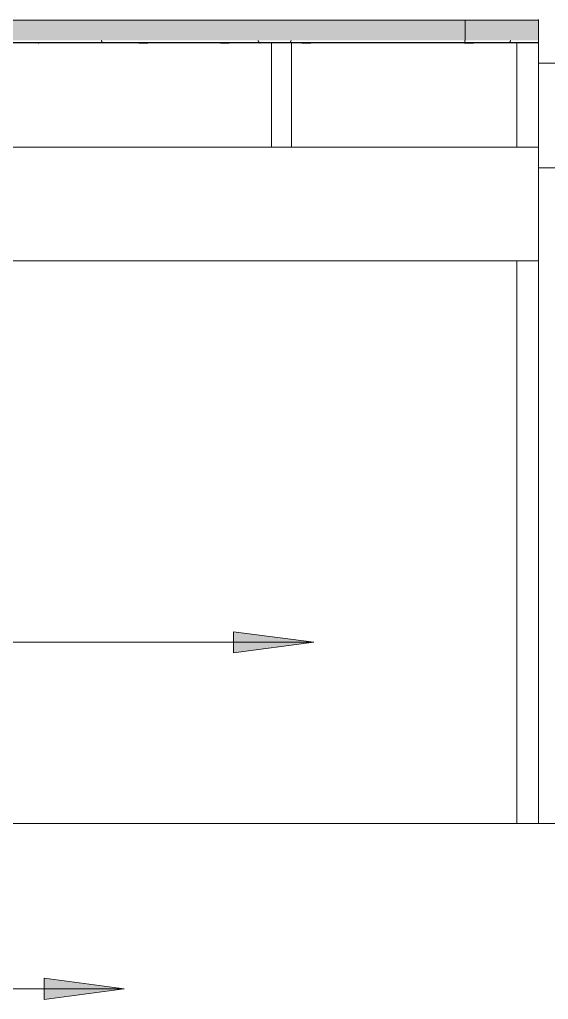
# Model space of a CAD drawing. Header units: millimetres. Extents: x -35517 to 139323, y -3702 to 5999.
# Drawn here: x 107900 to 109879, y -383 to 3282 of the extents above; entities that cross this region are included whole.
import ezdxf

# ---------------------------------------------------------------- set-up
doc = ezdxf.new("R2010")
doc.units = ezdxf.units.MM
for name, color, linetype, lineweight in [('A-GENM', 13, 'Continuous', 5), ('A-ROOF-OTLN', 132, 'Continuous', 5), ('A-ROOF-PATT', 132, 'Continuous', 9), ('A-WALL', 113, 'Continuous', 9), ('G-ANNO-TEXT', 231, 'Continuous', 5), ('I-WALL', 2, 'Continuous', 9), ('S-COLS', 52, 'Continuous', 5)]:
    doc.layers.add(name, color=color, linetype=linetype, lineweight=lineweight)

# ---------------------------------------------------------------- blocks, each defined once
blk = doc.blocks.new('FP_607-GENERAL EAST ELEVATION')
at = {"layer": 'A-ROOF-OTLN'}
blk.add_line((-1891.8, 3195), (1265.5, 3195), dxfattribs=at)
at = {"layer": 'A-ROOF-PATT', "lineweight": 5}
for p, q in [((-1898.5, 3197), (1265.5, 3197)), ((-606.1, 3193.9), (-606.2, 3193.8)), ((-605.9, 3193.9), (-606.1, 3193.9)), ((-605.7, 3193.9), (-605.9, 3193.9)), ((-605.5, 3194), (-605.7, 3193.9)), ((-605.4, 3194), (-605.5, 3194)), ((-605.2, 3194.1), (-605.4, 3194)), ((-605, 3194.2), (-605.2, 3194.1)), ((-604.8, 3194.3), (-605, 3194.2)), ((-604.6, 3194.4), (-604.8, 3194.3)), ((-370.2, 3204.1), (-370.4, 3204.5)), ((-370, 3203.8), (-370.2, 3204.1)), ((-369.9, 3203.4), (-370, 3203.8)), ((-369.7, 3203.1), (-369.9, 3203.4)), ((-369.5, 3202.7), (-369.7, 3203.1)), ((-369.3, 3202.3), (-369.5, 3202.7)), ((-369.1, 3202), (-369.3, 3202.3)), ((-368.9, 3201.6), (-369.1, 3202)), ((-368.7, 3201.3), (-368.9, 3201.6)), ((-368.5, 3200.9), (-368.7, 3201.3)), ((-368.4, 3200.6), (-368.5, 3200.9)), ((-368.2, 3200.3), (-368.4, 3200.6)), ((-368, 3199.9), (-368.2, 3200.3)), ((-367.8, 3199.6), (-368, 3199.9)), ((-367.6, 3199.3), (-367.8, 3199.6)), ((-367.4, 3199), (-367.6, 3199.3)), ((-367.2, 3198.7), (-367.4, 3199)), ((-367.1, 3198.4), (-367.2, 3198.7)), ((-366.9, 3198.1), (-367.1, 3198.4)), ((-366.7, 3197.8), (-366.9, 3198.1)), ((-366.5, 3197.5), (-366.7, 3197.8)), ((-366.3, 3197.2), (-366.5, 3197.5)), ((-366.1, 3197), (-366.3, 3197.2)), ((-365.9, 3196.7), (-366.1, 3197)), ((-365.7, 3196.5), (-365.9, 3196.7)), ((-365.6, 3196.2), (-365.7, 3196.5)), ((-365.4, 3196), (-365.6, 3196.2)), ((-365.2, 3195.8), (-365.4, 3196)), ((-365, 3195.6), (-365.2, 3195.8)), ((-364.8, 3195.4), (-365, 3195.6)), ((-364.6, 3195.2), (-364.8, 3195.4)), ((-364.4, 3195.1), (-364.6, 3195.2)), ((-364.3, 3194.9), (-364.4, 3195.1)), ((-229.6, 3194), (-196.1, 3194)), ((75.2, 3194), (108.7, 3194)), ((216.4, 3204.1), (216.2, 3204.5)), ((216.6, 3203.8), (216.4, 3204.1)), ((216.8, 3203.4), (216.6, 3203.8)), ((216.9, 3203), (216.8, 3203.4)), ((217.1, 3202.6), (216.9, 3203)), ((217.3, 3202.3), (217.1, 3202.6)), ((217.5, 3201.9), (217.3, 3202.3)), ((217.7, 3201.6), (217.5, 3201.9)), ((217.9, 3201.2), (217.7, 3201.6)), ((218.1, 3200.9), (217.9, 3201.2)), ((218.3, 3200.5), (218.1, 3200.9)), ((218.5, 3200.2), (218.3, 3200.5)), ((218.7, 3199.8), (218.5, 3200.2)), ((218.9, 3199.5), (218.7, 3199.8)), ((219, 3199.2), (218.9, 3199.5)), ((219.2, 3198.8), (219, 3199.2)), ((219.4, 3198.5), (219.2, 3198.8)), ((219.6, 3198.2), (219.4, 3198.5)), ((219.8, 3197.9), (219.6, 3198.2)), ((220, 3197.6), (219.8, 3197.9)), ((220.2, 3197.4), (220, 3197.6)), ((220.4, 3197.1), (220.2, 3197.4)), ((220.6, 3196.8), (220.4, 3197.1)), ((220.8, 3196.6), (220.6, 3196.8)), ((221, 3196.3), (220.8, 3196.6)), ((221.2, 3196.1), (221, 3196.3)), ((221.3, 3195.9), (221.2, 3196.1)), ((221.5, 3195.7), (221.3, 3195.9)), ((221.7, 3195.5), (221.5, 3195.7)), ((221.9, 3195.3), (221.7, 3195.5)), ((222.1, 3195.1), (221.9, 3195.3)), ((222.3, 3194.9), (222.1, 3195.1)), ((222.5, 3194.8), (222.3, 3194.9)), ((222.7, 3194.6), (222.5, 3194.8)), ((222.9, 3194.5), (222.7, 3194.6)), ((223.1, 3194.4), (222.9, 3194.5)), ((223.3, 3194.2), (223.1, 3194.4)), ((223.5, 3194.2), (223.3, 3194.2)), ((223.6, 3194.1), (223.5, 3194.2)), ((223.8, 3194), (223.6, 3194.1)), ((224, 3193.9), (223.8, 3194)), ((224.2, 3193.9), (224, 3193.9)), ((224.4, 3193.9), (224.2, 3193.9)), ((224.6, 3193.8), (224.4, 3193.9)), ((336.7, 3197.3), (336.5, 3197.1)), ((336.9, 3197.6), (336.7, 3197.3)), ((337.1, 3197.9), (336.9, 3197.6)), ((337.2, 3198.2), (337.1, 3197.9)), ((337.4, 3198.4), (337.2, 3198.2)), ((337.6, 3198.7), (337.4, 3198.4)), ((337.8, 3199), (337.6, 3198.7)), ((338, 3199.4), (337.8, 3199)), ((338.2, 3199.7), (338, 3199.4)), ((338.3, 3200), (338.2, 3199.7)), ((338.5, 3200.3), (338.3, 3200)), ((338.7, 3200.7), (338.5, 3200.3)), ((338.9, 3201), (338.7, 3200.7)), ((339.1, 3201.3), (338.9, 3201)), ((339.3, 3201.7), (339.1, 3201.3)), ((339.4, 3202), (339.3, 3201.7)), ((339.6, 3202.4), (339.4, 3202)), ((339.8, 3202.7), (339.6, 3202.4)), ((340, 3203.1), (339.8, 3202.7)), ((340.2, 3203.4), (340, 3203.1)), ((340.4, 3203.8), (340.2, 3203.4)), ((340.5, 3204.1), (340.4, 3203.8)), ((340.7, 3204.5), (340.5, 3204.1)), ((380, 3194), (413.5, 3194)), ((989.6, 3194), (1023.1, 3194)), ((989.7, 3197), (989.7, 3204.5)), ((1155.8, 3194.9), (1155.6, 3194.7)), ((1156, 3195.1), (1155.8, 3194.9)), ((1156.2, 3195.2), (1156, 3195.1)), ((1156.4, 3195.4), (1156.2, 3195.2)), ((1156.6, 3195.6), (1156.4, 3195.4)), ((1156.7, 3195.8), (1156.6, 3195.6)), ((1156.9, 3196), (1156.7, 3195.8)), ((1157.1, 3196.3), (1156.9, 3196)), ((1157.3, 3196.5), (1157.1, 3196.3)), ((1157.5, 3196.7), (1157.3, 3196.5)), ((1157.7, 3197), (1157.5, 3196.7)), ((1157.9, 3197.2), (1157.7, 3197)), ((1158, 3197.5), (1157.9, 3197.2)), ((1158.2, 3197.8), (1158, 3197.5)), ((1158.4, 3198.1), (1158.2, 3197.8)), ((1158.6, 3198.4), (1158.4, 3198.1)), ((1158.8, 3198.7), (1158.6, 3198.4)), ((1159, 3199), (1158.8, 3198.7)), ((1159.2, 3199.3), (1159, 3199)), ((1159.3, 3199.6), (1159.2, 3199.3)), ((1159.5, 3199.9), (1159.3, 3199.6)), ((1159.7, 3200.3), (1159.5, 3199.9)), ((1159.9, 3200.6), (1159.7, 3200.3)), ((1160.1, 3200.9), (1159.9, 3200.6)), ((1160.3, 3201.3), (1160.1, 3200.9)), ((1160.5, 3201.6), (1160.3, 3201.3)), ((1160.7, 3202), (1160.5, 3201.6)), ((1160.8, 3202.3), (1160.7, 3202)), ((1161, 3202.7), (1160.8, 3202.3)), ((1161.2, 3203.1), (1161, 3202.7)), ((1161.4, 3203.4), (1161.2, 3203.1)), ((1161.6, 3203.8), (1161.4, 3203.4)), ((1161.8, 3204.1), (1161.6, 3203.8)), ((1162, 3204.5), (1161.8, 3204.1))]:
    blk.add_line(p, q, dxfattribs=at)
blk = doc.blocks.new('Downpipe - Downpipe-V611-GENERAL EAST ELEVATION')
at = {"layer": 'A-GENM'}
for p, q in [((1265.5, 3119), (1265.5, 3282.2)), ((1340.5, 3282.2), (1340.5, 3119)), ((1265.5, 3119), (1340.5, 3119)), ((1265.5, 2727.6), (1265.5, 3119)), ((1340.5, 3119), (1340.5, 2727.6)), ((1265.5, 2727.6), (1340.5, 2727.6)), ((1265.5, 275.3), (1265.5, 2727.6)), ((1340.5, 2727.6), (1340.5, 275.3))]:
    blk.add_line(p, q, dxfattribs=at)

msp = doc.modelspace()

# ---------------------------------------------------------------- hatches: boundary and pattern name
at = {"layer": 'A-ROOF-PATT', "lineweight": 5}
h = msp.add_hatch(dxfattribs=at)
h.set_pattern_fill('FP_128', color=256, style=0, pattern_type=2)
h.set_pattern_definition([(0, (121757.79, 0), (406.4, 101.6), [33.528, -271.272, 33.528, -271.272, -1625.6]), (0, (121757.79, 0), (406.4, 101.6), [-609.6, 33.528, -576.072, 33.528, -271.272, -711.2]), (0, (121757.79, 0), (406.4, 101.6), [-1524, 33.528, -169.672, 33.528, -474.472]), (120, (121910.19, 50.8), (-291.1882, 301.1527), [33.528, -271.272, 33.528, -271.272, -1625.6]), (120, (121910.19, 50.8), (-291.1882, 301.1527), [-609.6, 33.528, -576.072, 33.528, -271.272, -711.2]), (120, (121910.19, 50.8), (-291.1882, 301.1527), [-1524, 33.528, -169.672, 33.528, -474.472]), (240, (121960.99, 254), (-115.2118, -402.7527), [33.528, -271.272, 33.528, -271.272, -1625.6]), (240, (121960.99, 254), (-115.2118, -402.7527), [-609.6, 33.528, -576.072, 33.528, -271.272, -711.2]), (240, (121960.99, 254), (-115.2118, -402.7527), [-1524, 33.528, -169.672, 33.528, -474.472])])
h.paths.add_polyline_path([(118811.1, 3204.5), (129405.7, 3204.5), (129405.7, 3280.1), (116286.7, 3280.1), (116286.7, 3204.5), (118735.7, 3204.5)])
h.paths.add_polyline_path([(131656.9, 3204.5), (131656.9, 3280.1), (129480.7, 3280.1), (129480.7, 3204.5), (131480.4, 3204.5)])
h.paths.add_polyline_path([(106745.2, 3204.5), (109841.7, 3204.5), (109841.7, 3280.1), (106674.9, 3280.1), (106674.9, 3204.5)])
h.paths.add_polyline_path([(109916.7, 3204.5), (116211.7, 3204.5), (116211.7, 3280.1), (109916.7, 3280.1)])
h = msp.add_hatch(dxfattribs=at)
h.set_pattern_fill('FP_129', color=256, style=0, pattern_type=2)
h.set_pattern_definition([(0, (119165.9, 3309.8), (0, 1200), []), (90, (119166, 3309.8), (-2400, 1e-13), [])])
h.paths.add_polyline_path([(118811.1, 3204.5), (129405.7, 3204.5), (129405.7, 3280.1), (116286.7, 3280.1), (116286.7, 3204.5), (118735.7, 3204.5)])
h.paths.add_polyline_path([(131656.9, 3204.5), (131656.9, 3280.1), (129480.7, 3280.1), (129480.7, 3204.5), (131480.4, 3204.5)])
h.paths.add_polyline_path([(106745.2, 3204.5), (109841.7, 3204.5), (109841.7, 3280.1), (106674.9, 3280.1), (106674.9, 3204.5)])
h.paths.add_polyline_path([(109916.7, 3204.5), (116211.7, 3204.5), (116211.7, 3280.1), (109916.7, 3280.1)])
at = {"layer": 'G-ANNO-TEXT'}
for points in [[(109001, 952.7), (108701, 992.2), (108701, 913.2)], [(108291.4, -343.6), (107991.4, -304.1), (107991.4, -383.1)]]:
    msp.add_hatch(color=7, dxfattribs=at).paths.add_polyline_path(points)

# ---------------------------------------------------------------- linework, layer by layer
at = {"layer": 'A-ROOF-OTLN'}
msp.add_line((109841.7, 3280.1), (106595.7, 3280.1), dxfattribs=at)
at = {"layer": 'A-WALL'}
msp.add_line((111319.4, 275.3), (106311.2, 275.3), dxfattribs=at)
at = {"layer": 'G-ANNO-TEXT', "color": 7}
for p, q in [((109001, 952.7), (108701, 992.2)), ((108701, 992.2), (108701, 913.2)), ((109001, 952.7), (102854.4, 952.7)), ((108701, 913.2), (109001, 952.7)), ((108291.4, -343.6), (107991.4, -304.1)), ((107991.4, -304.1), (107991.4, -383.1)), ((108291.4, -343.6), (103030.6, -343.6)), ((107991.4, -383.1), (108291.4, -343.6))]:
    msp.add_line(p, q, dxfattribs=at)
at = {"layer": 'I-WALL'}
for p, q in [((109760.9, 2805), (109760.9, 3195)), ((109841.7, 2805), (107544.9, 2805)), ((107544.9, 2380), (109841.7, 2380)), ((109760.9, 275.3), (109760.9, 2380))]:
    msp.add_line(p, q, dxfattribs=at)
at = {"layer": 'S-COLS'}
for p, q in [((108842.4, 3195), (108842.4, 2805)), ((108917.4, 2805), (108917.4, 3195))]:
    msp.add_line(p, q, dxfattribs=at)

# ---------------------------------------------------------------- block references
at = {"layer": 'A-GENM'}
msp.add_blockref('Downpipe - Downpipe-V611-GENERAL EAST ELEVATION', (108576.2, 0), dxfattribs=at)
at = {"layer": 'A-ROOF-OTLN'}
msp.add_blockref('FP_607-GENERAL EAST ELEVATION', (108576.2, 0), dxfattribs=at)

doc.saveas('drawing.dxf')
